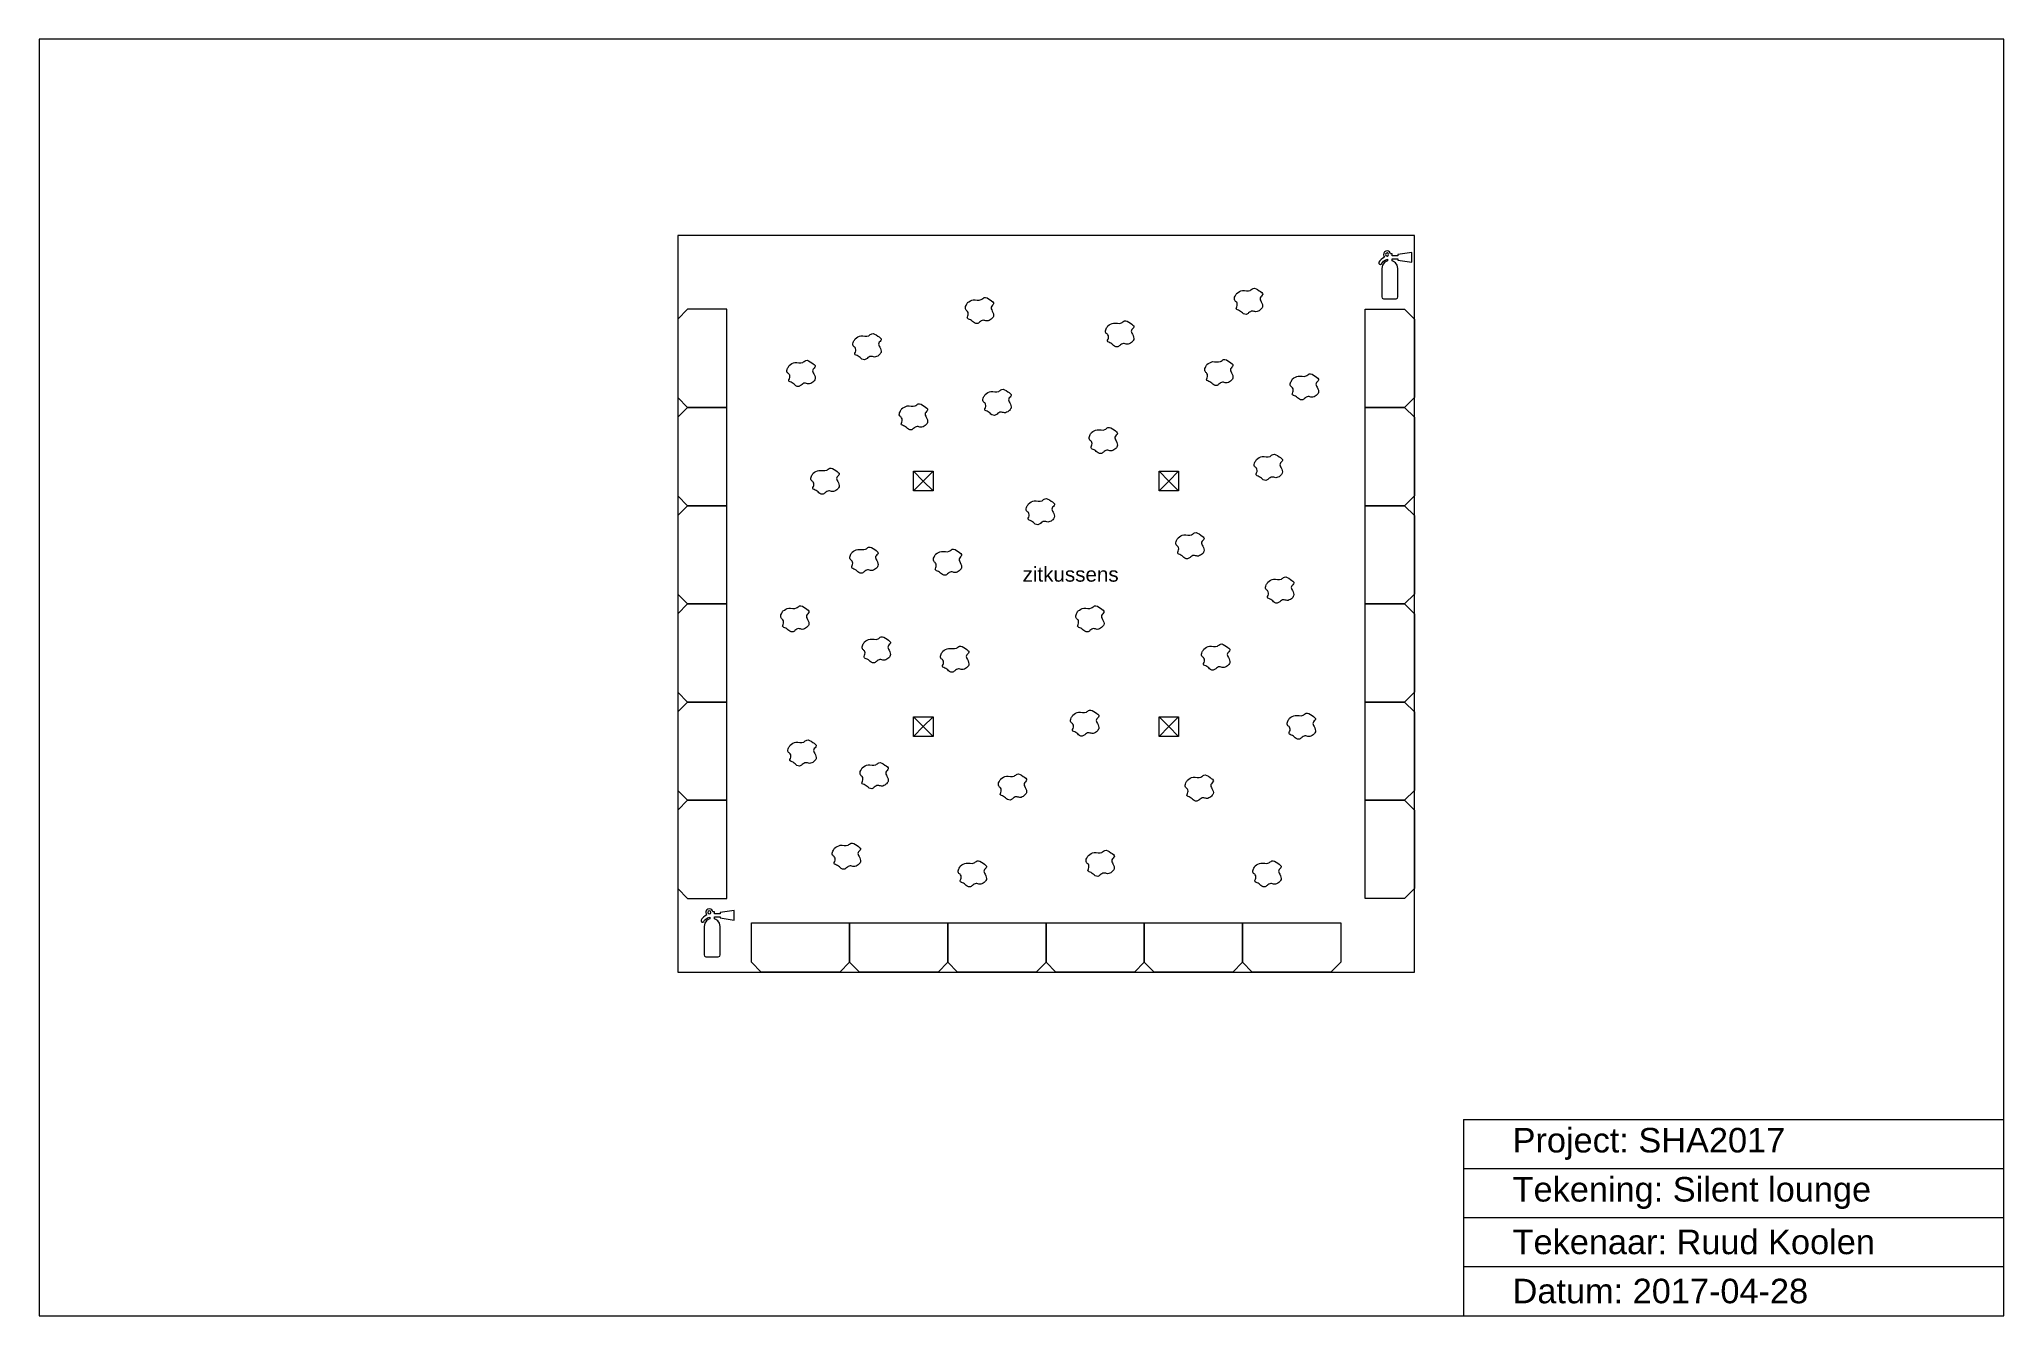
# Model space of a CAD drawing. Header units: metres. Extents: x 0 to 40, y 0 to 26.
import ezdxf

# ---------------------------------------------------------------- set-up
doc = ezdxf.new("R2010")
doc.units = ezdxf.units.M
doc.linetypes.add('ACAD_ISO03W100', pattern=[30, 12, -18])
doc.layers.get('0').update_dxf_attribs({"color": 178, "lineweight": 25, "true_color": 0x000000})
for name, color, linetype, lineweight, true_color in [('Interior', 6, 'Continuous', 0, 0xff00ff), ('Meta', 178, 'Continuous', 0, 0x000000), ('Symbols', 5, 'Continuous', 0, 0x0000ff), ('Tent', 178, 'Continuous', 0, 0x000000)]:
    doc.layers.add(name, color=color, linetype=linetype, lineweight=lineweight, true_color=true_color)
doc.styles.add('textstyle11', font='')
doc.styles.add('textstyle12', font='')
doc.styles.add('textstyle13', font='')
doc.styles.add('textstyle14', font='')
doc.styles.add('textstyle15', font='')
doc.styles.get('textstyle11').set_extended_font_data('Liberation Sans')
doc.styles.get('textstyle12').set_extended_font_data('Liberation Sans')
doc.styles.get('textstyle13').set_extended_font_data('Liberation Sans')
doc.styles.get('textstyle14').set_extended_font_data('Liberation Sans')
doc.styles.get('textstyle15').set_extended_font_data('Liberation Sans')

msp = doc.modelspace()

# ---------------------------------------------------------------- linework, layer by layer
at = {"layer": 'Interior', "flags": 128}
for points in [[(13.2, 20.5), (13, 20.3), (13, 18.7), (13.2, 18.5), (14, 18.5), (14, 20.5)], [(27.8, 20.5), (28, 20.3), (28, 18.7), (27.8, 18.5), (27, 18.5), (27, 20.5)], [(13.2, 18.5), (13, 18.3), (13, 16.7), (13.2, 16.5), (14, 16.5), (14, 18.5)], [(27.8, 18.5), (28, 18.3), (28, 16.7), (27.8, 16.5), (27, 16.5), (27, 18.5)], [(13.2, 16.5), (13, 16.3), (13, 14.7), (13.2, 14.5), (14, 14.5), (14, 16.5)], [(27.8, 16.5), (28, 16.3), (28, 14.7), (27.8, 14.5), (27, 14.5), (27, 16.5)], [(13.2, 14.5), (13, 14.3), (13, 12.7), (13.2, 12.5), (14, 12.5), (14, 14.5)], [(27.8, 14.5), (28, 14.3), (28, 12.7), (27.8, 12.5), (27, 12.5), (27, 14.5)], [(13.2, 12.5), (13, 12.3), (13, 10.7), (13.2, 10.5), (14, 10.5), (14, 12.5)], [(27.8, 12.5), (28, 12.3), (28, 10.7), (27.8, 10.5), (27, 10.5), (27, 12.5)], [(13.2, 10.5), (13, 10.3), (13, 8.7), (13.2, 8.5), (14, 8.5), (14, 10.5)], [(27.8, 10.5), (28, 10.3), (28, 8.7), (27.8, 8.5), (27, 8.5), (27, 10.5)], [(16.5, 7.2), (16.3, 7), (14.7, 7), (14.5, 7.2), (14.5, 8), (16.5, 8)], [(18.5, 7.2), (18.3, 7), (16.7, 7), (16.5, 7.2), (16.5, 8), (18.5, 8)], [(20.5, 7.2), (20.3, 7), (18.7, 7), (18.5, 7.2), (18.5, 8), (20.5, 8)], [(22.5, 7.2), (22.3, 7), (20.7, 7), (20.5, 7.2), (20.5, 8), (22.5, 8)], [(24.5, 7.2), (24.3, 7), (22.7, 7), (22.5, 7.2), (22.5, 8), (24.5, 8)], [(26.5, 7.2), (26.3, 7), (24.7, 7), (24.5, 7.2), (24.5, 8), (26.5, 8)]]:
    msp.add_lwpolyline(points, close=True, dxfattribs=at)
at = {"layer": 'Interior'}
for points in [[(24.381, 20.824), (24.418, 20.85), (24.501, 20.909), (24.637, 20.85), (24.733, 20.956), (24.828, 20.887), (24.95, 20.807), (24.834, 20.737), (24.889, 20.644), (24.929, 20.551), (24.857, 20.479), (24.78, 20.434), (24.693, 20.481), (24.631, 20.43), (24.577, 20.386), (24.499, 20.413), (24.461, 20.475), (24.358, 20.496), (24.396, 20.568), (24.401, 20.64), (24.322, 20.682), (24.343, 20.765), (24.37, 20.806), (24.382, 20.824)], [(18.903, 20.636), (18.94, 20.662), (19.022, 20.721), (19.159, 20.662), (19.255, 20.768), (19.349, 20.698), (19.472, 20.619), (19.356, 20.549), (19.411, 20.456), (19.451, 20.363), (19.379, 20.29), (19.302, 20.246), (19.215, 20.293), (19.153, 20.242), (19.099, 20.198), (19.021, 20.225), (18.983, 20.287), (18.88, 20.308), (18.918, 20.38), (18.923, 20.452), (18.844, 20.494), (18.865, 20.577), (18.892, 20.618), (18.904, 20.636)], [(16.613, 19.9), (16.65, 19.927), (16.733, 19.986), (16.869, 19.927), (16.965, 20.033), (17.06, 19.963), (17.182, 19.883), (17.067, 19.814), (17.122, 19.721), (17.161, 19.628), (17.089, 19.555), (17.012, 19.511), (16.925, 19.558), (16.863, 19.506), (16.809, 19.462), (16.731, 19.49), (16.693, 19.552), (16.591, 19.572), (16.628, 19.645), (16.633, 19.717), (16.554, 19.759), (16.576, 19.842), (16.603, 19.883), (16.615, 19.901)], [(21.758, 20.162), (21.795, 20.188), (21.878, 20.247), (22.014, 20.188), (22.11, 20.294), (22.205, 20.225), (22.327, 20.145), (22.211, 20.075), (22.266, 19.982), (22.306, 19.889), (22.234, 19.817), (22.157, 19.772), (22.07, 19.819), (22.008, 19.768), (21.954, 19.724), (21.876, 19.751), (21.838, 19.813), (21.735, 19.834), (21.773, 19.906), (21.778, 19.979), (21.699, 20.02), (21.72, 20.103), (21.747, 20.144), (21.759, 20.162)], [(15.27, 19.356), (15.307, 19.382), (15.39, 19.442), (15.526, 19.382), (15.622, 19.488), (15.717, 19.419), (15.839, 19.339), (15.724, 19.269), (15.779, 19.176), (15.818, 19.084), (15.746, 19.011), (15.669, 18.966), (15.582, 19.013), (15.52, 18.962), (15.466, 18.918), (15.388, 18.945), (15.35, 19.007), (15.247, 19.028), (15.285, 19.101), (15.29, 19.173), (15.211, 19.214), (15.233, 19.297), (15.26, 19.338), (15.272, 19.356)], [(23.776, 19.375), (23.813, 19.402), (23.896, 19.461), (24.032, 19.401), (24.128, 19.507), (24.223, 19.438), (24.345, 19.358), (24.23, 19.289), (24.285, 19.195), (24.324, 19.103), (24.252, 19.03), (24.175, 18.986), (24.088, 19.033), (24.026, 18.981), (23.972, 18.937), (23.894, 18.964), (23.856, 19.027), (23.753, 19.047), (23.791, 19.12), (23.796, 19.192), (23.717, 19.234), (23.739, 19.317), (23.766, 19.357), (23.778, 19.376)], [(19.26, 18.766), (19.297, 18.793), (19.379, 18.852), (19.516, 18.792), (19.612, 18.898), (19.707, 18.829), (19.829, 18.749), (19.713, 18.679), (19.768, 18.586), (19.808, 18.494), (19.736, 18.421), (19.659, 18.376), (19.572, 18.424), (19.51, 18.372), (19.456, 18.328), (19.378, 18.355), (19.34, 18.418), (19.237, 18.438), (19.275, 18.511), (19.28, 18.583), (19.201, 18.625), (19.222, 18.708), (19.249, 18.748), (19.261, 18.766)], [(25.52, 19.081), (25.557, 19.108), (25.639, 19.167), (25.776, 19.107), (25.872, 19.213), (25.966, 19.144), (26.088, 19.064), (25.973, 18.995), (26.028, 18.901), (26.068, 18.809), (25.996, 18.736), (25.918, 18.692), (25.832, 18.739), (25.769, 18.687), (25.715, 18.643), (25.638, 18.67), (25.599, 18.733), (25.497, 18.753), (25.534, 18.826), (25.54, 18.898), (25.46, 18.94), (25.482, 19.023), (25.509, 19.063), (25.521, 19.081)], [(17.559, 18.472), (17.596, 18.499), (17.678, 18.558), (17.814, 18.498), (17.91, 18.604), (18.005, 18.535), (18.127, 18.455), (18.012, 18.385), (18.067, 18.292), (18.106, 18.2), (18.035, 18.127), (17.957, 18.082), (17.871, 18.13), (17.808, 18.078), (17.754, 18.034), (17.677, 18.061), (17.638, 18.123), (17.536, 18.144), (17.573, 18.217), (17.579, 18.289), (17.499, 18.33), (17.521, 18.414), (17.548, 18.454), (17.56, 18.472)], [(21.424, 17.989), (21.461, 18.015), (21.543, 18.074), (21.68, 18.015), (21.775, 18.121), (21.87, 18.052), (21.992, 17.972), (21.877, 17.902), (21.932, 17.809), (21.971, 17.717), (21.9, 17.644), (21.822, 17.599), (21.736, 17.646), (21.673, 17.595), (21.619, 17.551), (21.542, 17.578), (21.503, 17.64), (21.401, 17.661), (21.438, 17.733), (21.444, 17.806), (21.364, 17.847), (21.386, 17.93), (21.413, 17.971), (21.425, 17.989)], [(15.758, 17.162), (15.795, 17.188), (15.878, 17.247), (16.014, 17.188), (16.11, 17.294), (16.205, 17.225), (16.327, 17.145), (16.211, 17.075), (16.266, 16.982), (16.306, 16.889), (16.234, 16.817), (16.157, 16.772), (16.07, 16.819), (16.008, 16.768), (15.954, 16.724), (15.876, 16.751), (15.838, 16.813), (15.735, 16.834), (15.773, 16.906), (15.778, 16.979), (15.699, 17.02), (15.72, 17.103), (15.747, 17.144), (15.759, 17.162)], [(24.785, 17.443), (24.822, 17.469), (24.904, 17.528), (25.04, 17.469), (25.136, 17.575), (25.231, 17.506), (25.353, 17.426), (25.238, 17.356), (25.293, 17.263), (25.332, 17.17), (25.261, 17.098), (25.183, 17.053), (25.097, 17.1), (25.034, 17.049), (24.98, 17.005), (24.903, 17.032), (24.864, 17.094), (24.762, 17.115), (24.799, 17.187), (24.805, 17.26), (24.725, 17.301), (24.747, 17.384), (24.774, 17.425), (24.786, 17.443)], [(20.142, 16.54), (20.179, 16.566), (20.262, 16.625), (20.398, 16.566), (20.494, 16.672), (20.589, 16.602), (20.711, 16.522), (20.596, 16.453), (20.651, 16.36), (20.69, 16.267), (20.618, 16.194), (20.541, 16.15), (20.454, 16.197), (20.392, 16.145), (20.338, 16.101), (20.26, 16.129), (20.222, 16.191), (20.119, 16.212), (20.157, 16.284), (20.162, 16.356), (20.083, 16.398), (20.105, 16.481), (20.132, 16.522), (20.144, 16.54)], [(16.55, 15.552), (16.587, 15.579), (16.67, 15.638), (16.806, 15.578), (16.902, 15.684), (16.997, 15.615), (17.119, 15.535), (17.004, 15.466), (17.059, 15.372), (17.098, 15.28), (17.026, 15.207), (16.949, 15.163), (16.862, 15.21), (16.8, 15.158), (16.746, 15.114), (16.668, 15.141), (16.63, 15.204), (16.527, 15.224), (16.565, 15.297), (16.57, 15.369), (16.491, 15.411), (16.513, 15.494), (16.54, 15.534), (16.552, 15.552)], [(18.252, 15.51), (18.289, 15.537), (18.371, 15.596), (18.508, 15.536), (18.604, 15.642), (18.698, 15.573), (18.82, 15.493), (18.705, 15.424), (18.76, 15.33), (18.8, 15.238), (18.728, 15.165), (18.65, 15.121), (18.564, 15.168), (18.501, 15.116), (18.447, 15.072), (18.37, 15.099), (18.331, 15.162), (18.229, 15.182), (18.266, 15.255), (18.272, 15.327), (18.192, 15.369), (18.214, 15.452), (18.241, 15.492), (18.253, 15.51)], [(23.188, 15.846), (23.225, 15.873), (23.308, 15.932), (23.444, 15.872), (23.54, 15.978), (23.635, 15.909), (23.757, 15.829), (23.641, 15.76), (23.697, 15.667), (23.736, 15.574), (23.664, 15.501), (23.587, 15.457), (23.5, 15.504), (23.438, 15.452), (23.384, 15.408), (23.306, 15.435), (23.268, 15.498), (23.165, 15.518), (23.203, 15.591), (23.208, 15.663), (23.129, 15.705), (23.15, 15.788), (23.177, 15.828), (23.19, 15.847)], [(25.016, 14.943), (25.053, 14.97), (25.135, 15.029), (25.272, 14.969), (25.367, 15.075), (25.462, 15.006), (25.584, 14.926), (25.469, 14.856), (25.524, 14.763), (25.563, 14.671), (25.492, 14.598), (25.414, 14.553), (25.328, 14.601), (25.265, 14.549), (25.211, 14.505), (25.134, 14.532), (25.095, 14.594), (24.993, 14.615), (25.03, 14.688), (25.036, 14.76), (24.956, 14.801), (24.978, 14.885), (25.005, 14.925), (25.017, 14.943)], [(15.143, 14.355), (15.18, 14.381), (15.262, 14.44), (15.399, 14.381), (15.495, 14.487), (15.589, 14.418), (15.712, 14.338), (15.596, 14.268), (15.651, 14.175), (15.691, 14.083), (15.619, 14.01), (15.542, 13.965), (15.455, 14.012), (15.393, 13.961), (15.339, 13.917), (15.261, 13.944), (15.223, 14.006), (15.12, 14.027), (15.157, 14.099), (15.163, 14.172), (15.084, 14.213), (15.105, 14.296), (15.132, 14.337), (15.144, 14.355)], [(21.151, 14.355), (21.188, 14.381), (21.27, 14.44), (21.406, 14.381), (21.502, 14.487), (21.597, 14.418), (21.719, 14.338), (21.604, 14.268), (21.659, 14.175), (21.698, 14.083), (21.627, 14.01), (21.549, 13.965), (21.463, 14.012), (21.4, 13.961), (21.346, 13.917), (21.269, 13.944), (21.23, 14.006), (21.128, 14.027), (21.165, 14.099), (21.171, 14.172), (21.091, 14.213), (21.113, 14.296), (21.14, 14.337), (21.152, 14.355)], [(16.803, 13.725), (16.839, 13.751), (16.922, 13.81), (17.058, 13.751), (17.154, 13.857), (17.249, 13.788), (17.371, 13.708), (17.256, 13.638), (17.311, 13.545), (17.35, 13.452), (17.278, 13.38), (17.201, 13.335), (17.114, 13.382), (17.052, 13.331), (16.998, 13.287), (16.92, 13.314), (16.882, 13.376), (16.78, 13.397), (16.817, 13.469), (16.822, 13.541), (16.743, 13.583), (16.765, 13.666), (16.792, 13.707), (16.804, 13.725)], [(18.399, 13.536), (18.436, 13.562), (18.518, 13.621), (18.655, 13.562), (18.751, 13.668), (18.845, 13.599), (18.967, 13.519), (18.852, 13.449), (18.907, 13.356), (18.947, 13.263), (18.875, 13.191), (18.798, 13.146), (18.711, 13.193), (18.648, 13.142), (18.594, 13.098), (18.517, 13.125), (18.478, 13.187), (18.376, 13.208), (18.413, 13.28), (18.419, 13.352), (18.339, 13.394), (18.361, 13.477), (18.388, 13.518), (18.4, 13.536)], [(23.713, 13.578), (23.75, 13.604), (23.833, 13.663), (23.969, 13.604), (24.065, 13.71), (24.16, 13.641), (24.282, 13.561), (24.167, 13.491), (24.222, 13.398), (24.261, 13.305), (24.189, 13.233), (24.112, 13.188), (24.025, 13.235), (23.963, 13.184), (23.909, 13.14), (23.831, 13.167), (23.793, 13.229), (23.69, 13.25), (23.728, 13.322), (23.733, 13.394), (23.654, 13.436), (23.676, 13.519), (23.703, 13.56), (23.715, 13.578)], [(21.046, 12.233), (21.083, 12.26), (21.165, 12.319), (21.301, 12.26), (21.397, 12.365), (21.492, 12.296), (21.614, 12.216), (21.499, 12.147), (21.554, 12.054), (21.593, 11.961), (21.522, 11.888), (21.444, 11.844), (21.357, 11.891), (21.295, 11.839), (21.241, 11.795), (21.164, 11.822), (21.125, 11.885), (21.023, 11.905), (21.06, 11.978), (21.066, 12.05), (20.986, 12.092), (21.008, 12.175), (21.035, 12.215), (21.047, 12.234)], [(25.457, 12.17), (25.494, 12.197), (25.576, 12.256), (25.713, 12.196), (25.809, 12.302), (25.903, 12.233), (26.025, 12.153), (25.91, 12.084), (25.965, 11.991), (26.005, 11.898), (25.933, 11.825), (25.855, 11.781), (25.769, 11.828), (25.706, 11.776), (25.652, 11.732), (25.575, 11.759), (25.536, 11.822), (25.434, 11.842), (25.471, 11.915), (25.477, 11.987), (25.397, 12.029), (25.419, 12.112), (25.446, 12.152), (25.458, 12.171)], [(15.29, 11.624), (15.327, 11.651), (15.409, 11.71), (15.546, 11.65), (15.642, 11.756), (15.736, 11.687), (15.859, 11.607), (15.743, 11.538), (15.798, 11.444), (15.838, 11.352), (15.766, 11.279), (15.689, 11.235), (15.602, 11.282), (15.54, 11.23), (15.486, 11.186), (15.408, 11.213), (15.37, 11.276), (15.267, 11.296), (15.305, 11.369), (15.31, 11.441), (15.231, 11.483), (15.252, 11.566), (15.279, 11.606), (15.291, 11.624)], [(16.758, 11.162), (16.795, 11.188), (16.878, 11.247), (17.014, 11.188), (17.11, 11.294), (17.205, 11.225), (17.327, 11.145), (17.211, 11.075), (17.266, 10.982), (17.306, 10.889), (17.234, 10.817), (17.157, 10.772), (17.07, 10.819), (17.008, 10.768), (16.954, 10.724), (16.876, 10.751), (16.838, 10.813), (16.735, 10.834), (16.773, 10.906), (16.778, 10.979), (16.699, 11.02), (16.72, 11.103), (16.747, 11.144), (16.759, 11.162)], [(19.575, 10.931), (19.612, 10.957), (19.695, 11.017), (19.831, 10.957), (19.927, 11.063), (20.022, 10.994), (20.144, 10.914), (20.028, 10.844), (20.084, 10.751), (20.123, 10.659), (20.051, 10.586), (19.974, 10.541), (19.887, 10.588), (19.825, 10.537), (19.771, 10.493), (19.693, 10.52), (19.655, 10.582), (19.552, 10.603), (19.59, 10.676), (19.595, 10.748), (19.516, 10.789), (19.537, 10.872), (19.564, 10.913), (19.577, 10.931)], [(23.377, 10.91), (23.414, 10.936), (23.497, 10.996), (23.633, 10.936), (23.729, 11.042), (23.824, 10.973), (23.946, 10.893), (23.83, 10.823), (23.886, 10.73), (23.925, 10.638), (23.853, 10.565), (23.776, 10.52), (23.689, 10.567), (23.627, 10.516), (23.573, 10.472), (23.495, 10.499), (23.457, 10.561), (23.354, 10.582), (23.392, 10.655), (23.397, 10.727), (23.318, 10.768), (23.339, 10.851), (23.367, 10.892), (23.379, 10.91)], [(16.193, 9.524), (16.23, 9.55), (16.313, 9.609), (16.449, 9.55), (16.545, 9.656), (16.64, 9.586), (16.762, 9.506), (16.646, 9.437), (16.702, 9.344), (16.741, 9.251), (16.669, 9.178), (16.592, 9.134), (16.505, 9.181), (16.443, 9.13), (16.389, 9.085), (16.311, 9.113), (16.273, 9.175), (16.17, 9.196), (16.208, 9.268), (16.213, 9.34), (16.134, 9.382), (16.156, 9.465), (16.183, 9.506), (16.195, 9.524)], [(18.758, 9.162), (18.795, 9.188), (18.878, 9.247), (19.014, 9.188), (19.11, 9.294), (19.205, 9.225), (19.327, 9.145), (19.211, 9.075), (19.266, 8.982), (19.306, 8.889), (19.234, 8.817), (19.157, 8.772), (19.07, 8.819), (19.008, 8.768), (18.954, 8.724), (18.876, 8.751), (18.838, 8.813), (18.735, 8.834), (18.773, 8.906), (18.778, 8.979), (18.699, 9.02), (18.72, 9.103), (18.747, 9.144), (18.759, 9.162)], [(21.361, 9.377), (21.398, 9.403), (21.48, 9.462), (21.617, 9.403), (21.712, 9.509), (21.807, 9.439), (21.929, 9.359), (21.814, 9.29), (21.869, 9.197), (21.908, 9.104), (21.837, 9.031), (21.759, 8.987), (21.673, 9.034), (21.61, 8.983), (21.556, 8.938), (21.479, 8.966), (21.44, 9.028), (21.338, 9.049), (21.375, 9.121), (21.381, 9.193), (21.301, 9.235), (21.323, 9.318), (21.35, 9.359), (21.362, 9.377)], [(24.758, 9.162), (24.795, 9.188), (24.878, 9.247), (25.014, 9.188), (25.11, 9.294), (25.205, 9.225), (25.327, 9.145), (25.211, 9.075), (25.266, 8.982), (25.306, 8.889), (25.234, 8.817), (25.157, 8.772), (25.07, 8.819), (25.008, 8.768), (24.954, 8.724), (24.876, 8.751), (24.838, 8.813), (24.735, 8.834), (24.773, 8.906), (24.778, 8.979), (24.699, 9.02), (24.72, 9.103), (24.747, 9.144), (24.759, 9.162)]]:
    msp.add_open_spline(points, degree=3, knots=[0, 0, 0, 0, 0.129827, 0.289534, 0.36301, 0.495099, 0.597865, 0.683507, 0.766255, 0.878042, 0.952851, 1.047199, 1.124773, 1.207601, 1.266113, 1.322447, 1.423337, 1.499886, 1.54126, 1.632052, 1.688502, 1.772279, 1.839715, 1.839715, 1.839715, 1.839715], dxfattribs=at)
at = {"layer": 'Meta'}
for p, q in [((0, 26), (0, 0)), ((40, 26), (0, 26)), ((40, 0), (40, 26)), ((29, 4), (40, 4)), ((29, 4), (29, 0)), ((29, 3), (40, 3)), ((29, 2), (40, 2)), ((29, 1), (40, 1)), ((0, 0), (40, 0))]:
    msp.add_line(p, q, dxfattribs=at)
at = {"layer": 'Symbols'}
for p, q in [((27.546, 21.629), (27.513, 21.629)), ((27.546, 21.587), (27.546, 21.629)), ((27.948, 21.655), (27.662, 21.614)), ((27.662, 21.614), (27.662, 21.587)), ((27.948, 21.46), (27.948, 21.655)), ((27.443, 21.583), (27.443, 21.583)), ((27.454, 21.521), (27.454, 21.487)), ((27.454, 21.487), (27.454, 21.487)), ((27.662, 21.587), (27.546, 21.587)), ((27.546, 21.487), (27.546, 21.528)), ((27.546, 21.528), (27.662, 21.528)), ((27.662, 21.528), (27.662, 21.503)), ((27.662, 21.503), (27.948, 21.46)), ((27.662, 20.751), (27.662, 21.33)), ((27.371, 20.713), (27.626, 20.713)), ((13.643, 8.183), (13.643, 8.183)), ((13.654, 8.121), (13.654, 8.087)), ((13.654, 8.087), (13.654, 8.087)), ((13.746, 8.229), (13.713, 8.229)), ((13.746, 8.187), (13.746, 8.229)), ((13.862, 8.187), (13.746, 8.187)), ((13.746, 8.087), (13.746, 8.128)), ((13.746, 8.128), (13.862, 8.128)), ((14.148, 8.255), (13.862, 8.214)), ((13.862, 8.214), (13.862, 8.187)), ((13.862, 8.128), (13.862, 8.103)), ((13.862, 8.103), (14.148, 8.06)), ((14.148, 8.06), (14.148, 8.255)), ((13.862, 7.351), (13.862, 7.93)), ((13.571, 7.313), (13.826, 7.313))]:
    msp.add_line(p, q, dxfattribs=at)
at = {"layer": 'Symbols', "flags": 128}
for points in [[(27.336, 21.33), (27.336, 20.751)], [(13.536, 7.93), (13.536, 7.351)]]:
    msp.add_lwpolyline(points, dxfattribs=at)
at = {"layer": 'Symbols'}
for centre, start, end in [((27.443, 21.616), 90.001, 179.9955), ((27.443, 21.616), 180.0072, 269.9997), ((27.443, 21.616), 0.0013, 89.9932), ((27.443, 21.616), 270.0061, 359.996), ((13.643, 8.216), 90.001, 179.9955), ((13.643, 8.216), 180.0072, 269.9997), ((13.643, 8.216), 0.0013, 89.9932), ((13.643, 8.216), 270.0061, 359.996)]:
    msp.add_arc(centre, 0.033, start, end, dxfattribs=at)
for points in [[(27.444, 21.689), (27.405, 21.689), (27.369, 21.658), (27.369, 21.612)], [(27.369, 21.612), (27.369, 21.59), (27.382, 21.57), (27.393, 21.563)], [(27.513, 21.629), (27.513, 21.655), (27.484, 21.689), (27.444, 21.689)], [(27.277, 21.457), (27.261, 21.424), (27.306, 21.397), (27.329, 21.429)], [(27.393, 21.563), (27.348, 21.547), (27.289, 21.491), (27.277, 21.457)], [(27.329, 21.429), (27.352, 21.462), (27.378, 21.502), (27.454, 21.521)], [(27.454, 21.487), (27.423, 21.481), (27.336, 21.43), (27.336, 21.33)], [(27.662, 21.33), (27.662, 21.43), (27.578, 21.481), (27.546, 21.487)], [(27.336, 20.751), (27.336, 20.737), (27.342, 20.713), (27.371, 20.713)], [(27.626, 20.713), (27.655, 20.713), (27.662, 20.737), (27.662, 20.751)], [(13.477, 8.057), (13.461, 8.024), (13.506, 7.997), (13.529, 8.029)], [(13.593, 8.163), (13.548, 8.147), (13.489, 8.091), (13.477, 8.057)], [(13.529, 8.029), (13.552, 8.062), (13.578, 8.102), (13.654, 8.121)], [(13.654, 8.087), (13.623, 8.081), (13.536, 8.03), (13.536, 7.93)], [(13.644, 8.289), (13.605, 8.289), (13.569, 8.258), (13.569, 8.212)], [(13.569, 8.212), (13.569, 8.19), (13.582, 8.17), (13.593, 8.163)], [(13.713, 8.229), (13.713, 8.255), (13.684, 8.289), (13.644, 8.289)], [(13.862, 7.93), (13.862, 8.03), (13.778, 8.081), (13.746, 8.087)], [(13.536, 7.351), (13.536, 7.337), (13.542, 7.313), (13.571, 7.313)], [(13.826, 7.313), (13.855, 7.313), (13.862, 7.337), (13.862, 7.351)]]:
    msp.add_open_spline(points, degree=3, dxfattribs=at)
at = {"layer": 'Tent', "linetype": 'ACAD_ISO03W100', "ltscale": 10}
msp.add_line((28, 22), (13, 22), dxfattribs=at)
at = {"layer": 'Tent'}
for p, q in [((13, 22), (13, 7)), ((28, 7), (28, 22)), ((17.8, 16.8), (17.8, 17.2)), ((17.8, 17.2), (18.2, 17.2)), ((17.8, 17.2), (18, 17)), ((17.8, 16.8), (18, 17)), ((18, 17), (18.2, 17.2)), ((18, 17), (18.2, 16.8)), ((18.2, 17.2), (18.2, 16.8)), ((22.8, 16.8), (22.8, 17.2)), ((22.8, 17.2), (23.2, 17.2)), ((22.8, 17.2), (23, 17)), ((22.8, 16.8), (23, 17)), ((23, 17), (23.2, 17.2)), ((23, 17), (23.2, 16.8)), ((23.2, 17.2), (23.2, 16.8)), ((18.2, 16.8), (17.8, 16.8)), ((23.2, 16.8), (22.8, 16.8)), ((17.8, 11.8), (17.8, 12.2)), ((17.8, 12.2), (18.2, 12.2)), ((17.8, 12.2), (18, 12)), ((18, 12), (18.2, 12.2)), ((18.2, 12.2), (18.2, 11.8)), ((22.8, 11.8), (22.8, 12.2)), ((22.8, 12.2), (23.2, 12.2)), ((22.8, 12.2), (23, 12)), ((23, 12), (23.2, 12.2)), ((23.2, 12.2), (23.2, 11.8)), ((17.8, 11.8), (18, 12)), ((18.2, 11.8), (17.8, 11.8)), ((18, 12), (18.2, 11.8)), ((22.8, 11.8), (23, 12)), ((23.2, 11.8), (22.8, 11.8)), ((23, 12), (23.2, 11.8)), ((13, 7), (28, 7))]:
    msp.add_line(p, q, dxfattribs=at)

# ---------------------------------------------------------------- texts
at = {"insert": (21, 15.1), "char_height": 0.3, "attachment_point": 5, "style": 'textstyle15'}
msp.add_mtext('zitkussens', dxfattribs=at)
at = {"layer": 'Meta', "char_height": 0.5, "attachment_point": 4}
for s, insert, style in [('Project: SHA2017', (30, 3.5), 'textstyle11'), ('Tekening: Silent lounge', (30, 2.5), 'textstyle12'), ('Tekenaar: Ruud Koolen', (30, 1.5), 'textstyle13'), ('Datum: 2017-04-28', (30, 0.5), 'textstyle14')]:
    msp.add_mtext(s, dxfattribs=dict(at, insert=insert, style=style))

doc.saveas('drawing.dxf')
